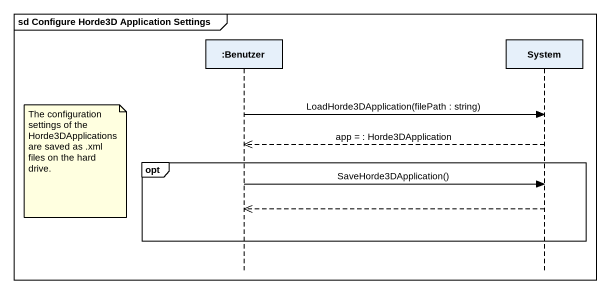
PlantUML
@startuml
mainframe sd Configure Horde3D Application Settings
hide footbox
participant ":Benutzer" as Benutzer
participant System

Benutzer -> System : LoadHorde3DApplication(filePath : string)
System -->> Benutzer : app = : Horde3DApplication
note left of Benutzer : The configuration settings of the Horde3DApplications are saved as .xml files on the hard drive.
opt
  Benutzer -> System : SaveHorde3DApplication()
  System -->> Benutzer
end
@enduml
